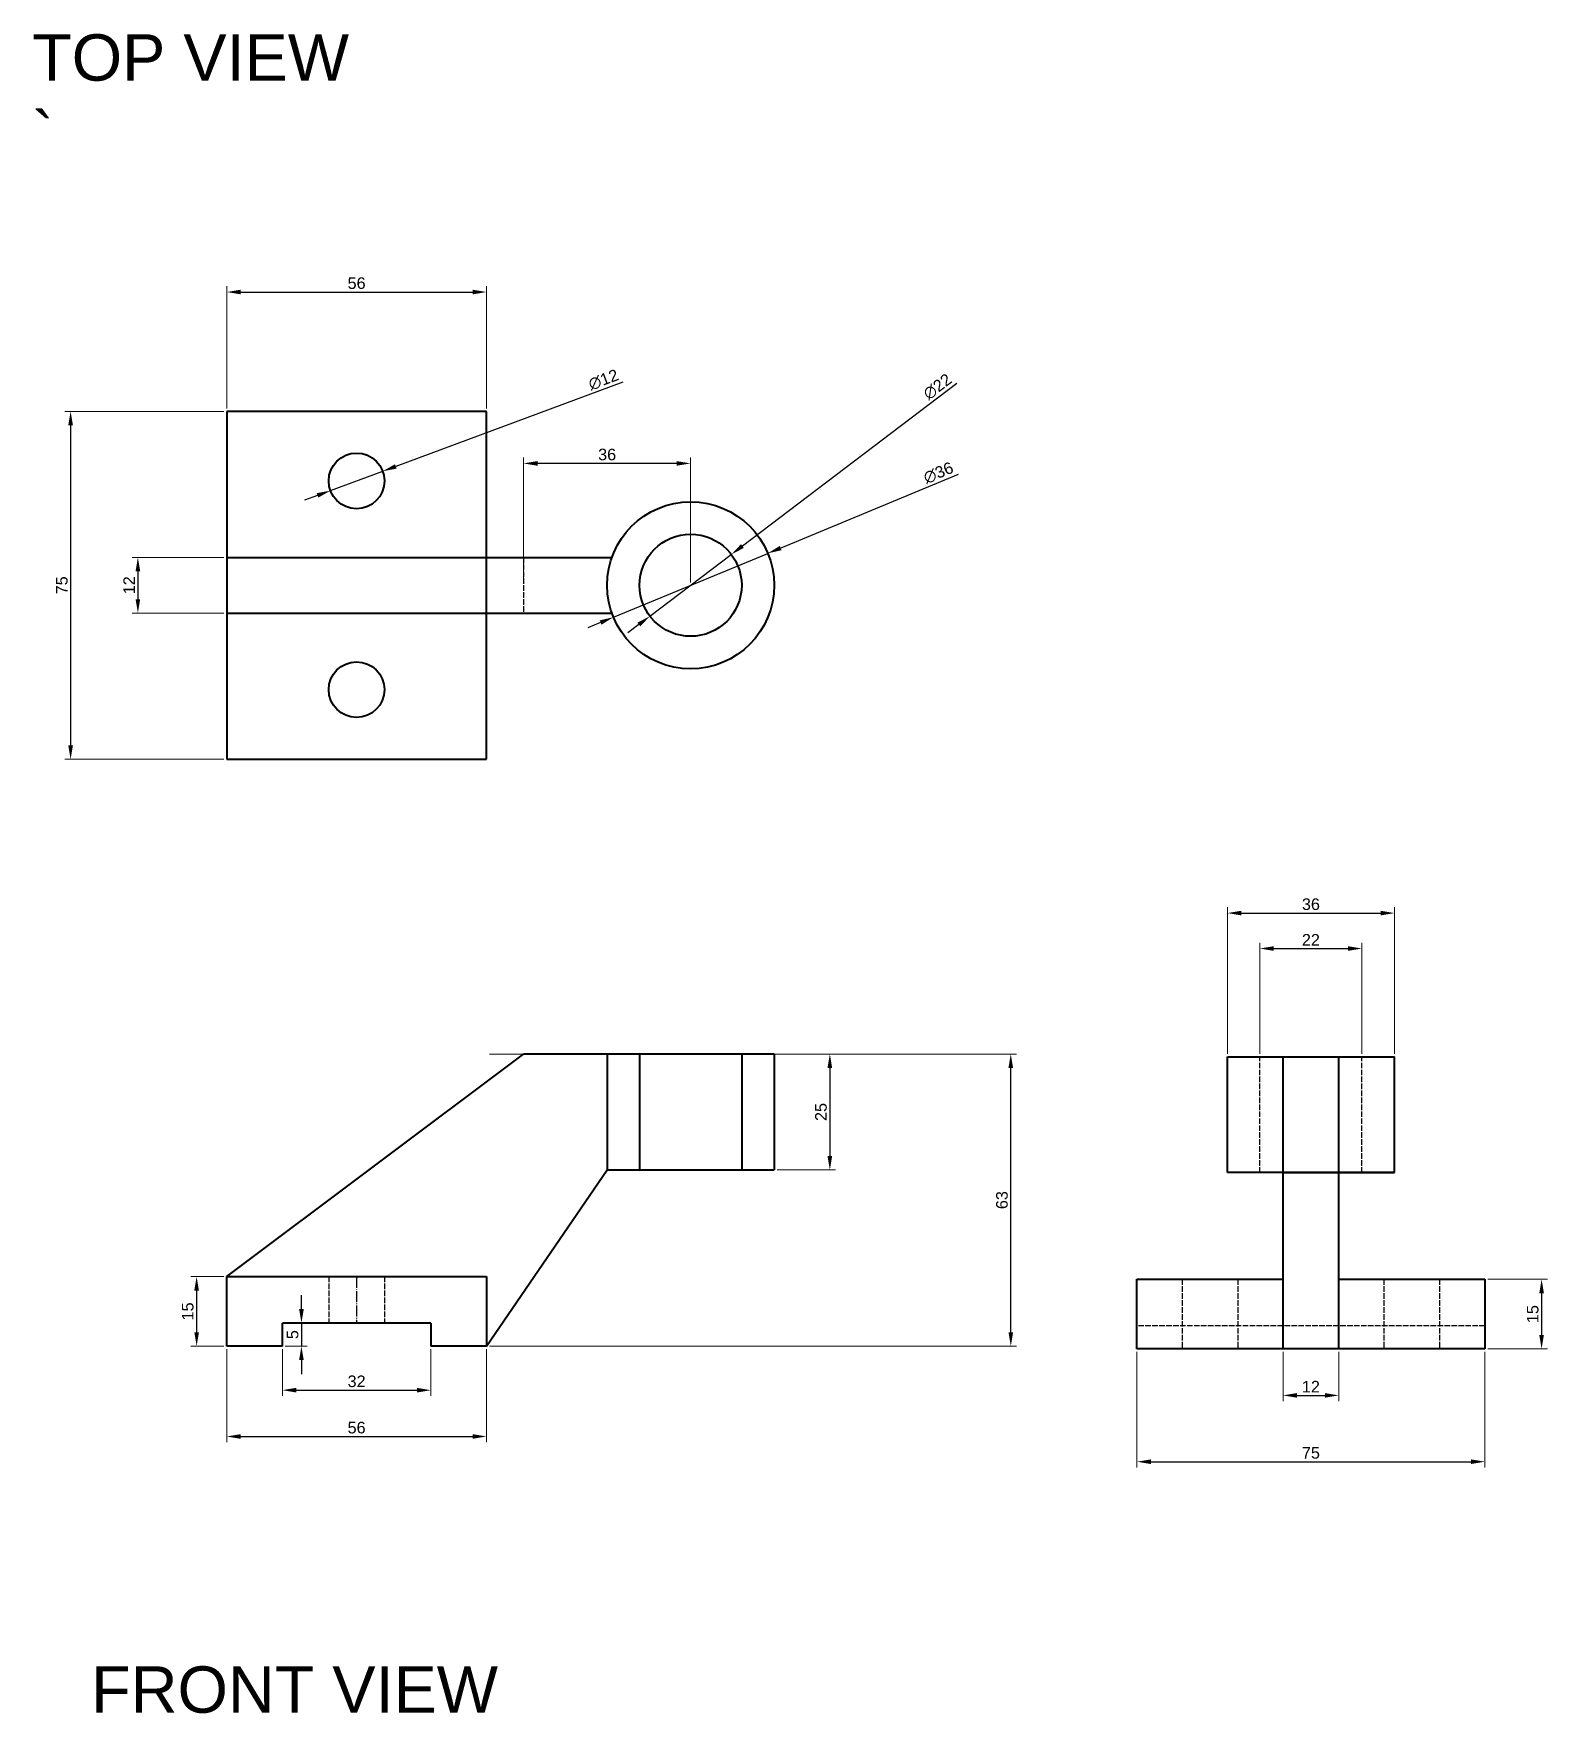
# Model space of a CAD drawing. Header units: millimetres. Extents: x 1956 to 3084, y 1136 to 1612.
# Drawn here: x 2757.6 to 3083.9, y 1135.7 to 1497.8 of the extents above; entities that cross this region are included whole.
import ezdxf

# ---------------------------------------------------------------- set-up
doc = ezdxf.new("R2010")
doc.units = ezdxf.units.MM
doc.header["$LTSCALE"] = 0.1
doc.linetypes.add('ACAD_ISO02W100', pattern=[15, 12, -3])
doc.linetypes.add('ACAD_ISO04W100', pattern=[30, 24, -3, 0, -3])
doc.layers.get('0').update_dxf_attribs({"lineweight": 40})
doc.layers.add('Hidden lines', color=4, linetype='ACAD_ISO02W100', lineweight=25)
doc.layers.add('Mid point', color=50, linetype='ACAD_ISO04W100', lineweight=25)
doc.styles.get("Standard").update_dxf_attribs({"font": 'arial.ttf'})
doc.dimstyles.new('ISO-25', dxfattribs={"dimtxt": 2.5, "dimasz": 3, "dimexe": 1.25, "dimexo": 0.625, "dimtad": 1, "dimtxsty": 'Standard', "dimcen": 2.5, "dimclrd": 3, "dimclre": 2, "dimadec": 0, "dimazin": 0, "dimtfac": 1, "dimtmove": 0, "dimatfit": 3, "dimfxl": 1, "dimlwe": 20, "dimarcsym": 0})

# ---------------------------------------------------------------- blocks, each defined once
blk = doc.blocks.new('*D3')
at = {"color": 3, "lineweight": -2, "transparency": 16777216}
for p, q in [((2956.64, 1422.4), (2910.4, 1387.33)), ((2890.48, 1372.23), (2908.01, 1385.52)), ((2888.09, 1370.42), (2885.7, 1368.6))]:
    blk.add_line(p, q, dxfattribs=at)
at = {"color": 3, "transparency": 16777216}
for points in [[(2910.1, 1387.73), (2910.7, 1386.93), (2908.01, 1385.52)], [(2887.78, 1370.81), (2888.39, 1370.02), (2890.48, 1372.23)]]:
    blk.add_solid(points, dxfattribs=at)
at = {"layer": 'Defpoints', "color": 0, "transparency": 16777216}
for p in [(2908.01, 1385.52), (2890.48, 1372.23)]:
    blk.add_point(p, dxfattribs=at)
at = {"color": 0, "transparency": 16777216, "insert": (2952.45, 1421.69), "char_height": 2.5, "attachment_point": 5, "rotation": 37.1689}
blk.add_mtext('∅22', dxfattribs=at)
blk = doc.blocks.new('*D4')
at = {"color": 3, "lineweight": -2, "transparency": 16777216}
for p, q in [((2956.89, 1402.73), (2918.65, 1386.9)), ((2882.61, 1371.99), (2915.87, 1385.76)), ((2879.84, 1370.85), (2877.07, 1369.7))]:
    blk.add_line(p, q, dxfattribs=at)
at = {"color": 3, "transparency": 16777216}
for points in [[(2918.46, 1387.37), (2918.84, 1386.44), (2915.87, 1385.76)], [(2879.65, 1371.31), (2880.03, 1370.38), (2882.61, 1371.99)]]:
    blk.add_solid(points, dxfattribs=at)
at = {"layer": 'Defpoints', "color": 0, "transparency": 16777216}
for p in [(2915.87, 1385.76), (2882.61, 1371.99)]:
    blk.add_point(p, dxfattribs=at)
at = {"color": 0, "transparency": 16777216, "insert": (2952.65, 1403.11), "char_height": 2.5, "attachment_point": 5, "rotation": 22.4783}
blk.add_mtext('∅36', dxfattribs=at)
blk = doc.blocks.new('*D5')
at = {"color": 2, "linetype": 'Continuous', "lineweight": 20, "transparency": 16777216}
blk.add_line((2799.24, 1417), (2799.24, 1443.35), dxfattribs=at)
at = {"color": 3, "lineweight": -2, "transparency": 16777216}
blk.add_line((2802.24, 1442.1), (2852.24, 1442.1), dxfattribs=at)
at = {"color": 2, "lineweight": 20, "transparency": 16777216}
blk.add_line((2855.24, 1417), (2855.24, 1443.35), dxfattribs=at)
at = {"color": 3, "transparency": 16777216}
for points in [[(2802.24, 1442.6), (2802.24, 1441.6), (2799.24, 1442.1)], [(2852.24, 1442.6), (2852.24, 1441.6), (2855.24, 1442.1)]]:
    blk.add_solid(points, dxfattribs=at)
at = {"layer": 'Defpoints', "color": 0, "transparency": 16777216}
for p in [(2855.24, 1442.1), (2799.24, 1416.37), (2855.24, 1416.37)]:
    blk.add_point(p, dxfattribs=at)
at = {"color": 0, "transparency": 16777216, "insert": (2827.24, 1444), "char_height": 2.5, "attachment_point": 5}
blk.add_mtext('56', dxfattribs=at)
blk = doc.blocks.new('*D8')
at = {"color": 2, "linetype": 'Continuous', "lineweight": 20, "transparency": 16777216}
blk.add_line((2798.62, 1384.87), (2778.85, 1384.87), dxfattribs=at)
at = {"color": 3, "lineweight": -2, "transparency": 16777216}
blk.add_line((2780.1, 1381.87), (2780.1, 1375.87), dxfattribs=at)
at = {"color": 2, "lineweight": 20, "transparency": 16777216}
blk.add_line((2798.62, 1372.87), (2778.85, 1372.87), dxfattribs=at)
at = {"color": 3, "transparency": 16777216}
for points in [[(2779.6, 1381.87), (2780.6, 1381.87), (2780.1, 1384.87)], [(2779.6, 1375.87), (2780.6, 1375.87), (2780.1, 1372.87)]]:
    blk.add_solid(points, dxfattribs=at)
at = {"layer": 'Defpoints', "color": 0, "transparency": 16777216}
for p in [(2799.24, 1384.87), (2780.1, 1372.87), (2799.24, 1372.87)]:
    blk.add_point(p, dxfattribs=at)
at = {"color": 0, "transparency": 16777216, "insert": (2778.22, 1378.87), "char_height": 2.5, "attachment_point": 5, "rotation": 90}
blk.add_mtext('12', dxfattribs=at)
blk = doc.blocks.new('*D9')
at = {"color": 2, "linetype": 'Continuous', "lineweight": 20, "transparency": 16777216}
blk.add_line((2798.62, 1416.37), (2764.35, 1416.37), dxfattribs=at)
at = {"color": 3, "lineweight": -2, "transparency": 16777216}
blk.add_line((2765.6, 1413.37), (2765.6, 1344.37), dxfattribs=at)
at = {"color": 2, "lineweight": 20, "transparency": 16777216}
blk.add_line((2798.62, 1341.37), (2764.35, 1341.37), dxfattribs=at)
at = {"color": 3, "transparency": 16777216}
for points in [[(2765.1, 1413.37), (2766.1, 1413.37), (2765.6, 1416.37)], [(2765.1, 1344.37), (2766.1, 1344.37), (2765.6, 1341.37)]]:
    blk.add_solid(points, dxfattribs=at)
at = {"layer": 'Defpoints', "color": 0, "transparency": 16777216}
for p in [(2799.24, 1416.37), (2765.6, 1341.37), (2799.24, 1341.37)]:
    blk.add_point(p, dxfattribs=at)
at = {"color": 0, "transparency": 16777216, "insert": (2763.71, 1378.87), "char_height": 2.5, "attachment_point": 5, "rotation": 90}
blk.add_mtext('75', dxfattribs=at)
blk = doc.blocks.new('*D10')
at = {"color": 3, "lineweight": -2, "transparency": 16777216}
for p, q in [((2884.66, 1422.64), (2835.68, 1404.5)), ((2821.62, 1399.29), (2832.87, 1403.46)), ((2818.8, 1398.25), (2815.99, 1397.21))]:
    blk.add_line(p, q, dxfattribs=at)
at = {"color": 3, "transparency": 16777216}
for points in [[(2835.51, 1404.97), (2835.86, 1404.03), (2832.87, 1403.46)], [(2818.63, 1398.72), (2818.98, 1397.78), (2821.62, 1399.29)]]:
    blk.add_solid(points, dxfattribs=at)
at = {"layer": 'Defpoints', "color": 0, "transparency": 16777216}
for p in [(2832.87, 1403.46), (2821.62, 1399.29)]:
    blk.add_point(p, dxfattribs=at)
at = {"color": 0, "transparency": 16777216, "insert": (2880.45, 1423.18), "char_height": 2.5, "attachment_point": 5, "rotation": 20.3184}
blk.add_mtext('∅12', dxfattribs=at)
blk = doc.blocks.new('*D11')
at = {"color": 2, "lineweight": 20, "transparency": 16777216}
blk.add_line((2863.24, 1379.5), (2863.24, 1406.4), dxfattribs=at)
at = {"color": 2, "linetype": 'Continuous', "lineweight": 20, "transparency": 16777216}
blk.add_line((2899.24, 1379.5), (2899.24, 1406.4), dxfattribs=at)
at = {"color": 3, "lineweight": -2, "transparency": 16777216}
blk.add_line((2896.24, 1405.15), (2866.24, 1405.15), dxfattribs=at)
at = {"color": 3, "transparency": 16777216}
for points in [[(2866.24, 1405.65), (2866.24, 1404.65), (2863.24, 1405.15)], [(2896.24, 1405.65), (2896.24, 1404.65), (2899.24, 1405.15)]]:
    blk.add_solid(points, dxfattribs=at)
at = {"layer": 'Defpoints', "color": 0, "transparency": 16777216}
for p in [(2863.24, 1405.15), (2863.24, 1378.87), (2899.24, 1378.87)]:
    blk.add_point(p, dxfattribs=at)
at = {"color": 0, "transparency": 16777216, "insert": (2881.24, 1407.05), "char_height": 2.5, "attachment_point": 5}
blk.add_mtext('36', dxfattribs=at)
blk = doc.blocks.new('*D12')
at = {"color": 2, "linetype": 'Continuous', "lineweight": 20, "transparency": 16777216}
blk.add_line((2798.62, 1229.82), (2791.51, 1229.82), dxfattribs=at)
at = {"color": 3, "lineweight": -2, "transparency": 16777216}
blk.add_line((2792.76, 1226.82), (2792.76, 1217.82), dxfattribs=at)
at = {"color": 2, "lineweight": 20, "transparency": 16777216}
blk.add_line((2798.62, 1214.82), (2791.51, 1214.82), dxfattribs=at)
at = {"color": 3, "transparency": 16777216}
for points in [[(2792.26, 1226.82), (2793.26, 1226.82), (2792.76, 1229.82)], [(2792.26, 1217.82), (2793.26, 1217.82), (2792.76, 1214.82)]]:
    blk.add_solid(points, dxfattribs=at)
at = {"layer": 'Defpoints', "color": 0, "transparency": 16777216}
for p in [(2799.24, 1229.82), (2792.76, 1214.82), (2799.24, 1214.82)]:
    blk.add_point(p, dxfattribs=at)
at = {"color": 0, "transparency": 16777216, "insert": (2790.85, 1222.32), "char_height": 2.5, "attachment_point": 5, "rotation": 90}
blk.add_mtext('15', dxfattribs=at)
blk = doc.blocks.new('*D13')
at = {"color": 3, "lineweight": -2, "transparency": 16777216}
for p, q in [((2815.35, 1222.82), (2815.35, 1225.82)), ((2815.35, 1219.82), (2815.35, 1214.82)), ((2815.35, 1211.82), (2815.35, 1208.82))]:
    blk.add_line(p, q, dxfattribs=at)
at = {"color": 2, "linetype": 'Continuous', "lineweight": 20, "transparency": 16777216}
blk.add_line((2811.87, 1219.82), (2816.6, 1219.82), dxfattribs=at)
at = {"color": 2, "lineweight": 20, "transparency": 16777216}
blk.add_line((2811.87, 1214.82), (2816.6, 1214.82), dxfattribs=at)
at = {"color": 3, "transparency": 16777216}
for points in [[(2814.85, 1222.82), (2815.85, 1222.82), (2815.35, 1219.82)], [(2814.85, 1211.82), (2815.85, 1211.82), (2815.35, 1214.82)]]:
    blk.add_solid(points, dxfattribs=at)
at = {"layer": 'Defpoints', "color": 0, "transparency": 16777216}
for p in [(2811.24, 1219.82), (2811.24, 1214.82), (2815.35, 1214.82)]:
    blk.add_point(p, dxfattribs=at)
at = {"color": 0, "transparency": 16777216, "insert": (2813.45, 1217.32), "char_height": 2.5, "attachment_point": 5, "rotation": 90}
blk.add_mtext('5', dxfattribs=at)
blk = doc.blocks.new('*D14')
at = {"color": 2, "linetype": 'Continuous', "lineweight": 20, "transparency": 16777216}
blk.add_line((2917.87, 1277.82), (2930.49, 1277.82), dxfattribs=at)
at = {"color": 3, "lineweight": -2, "transparency": 16777216}
blk.add_line((2929.24, 1274.82), (2929.24, 1255.82), dxfattribs=at)
at = {"color": 2, "lineweight": 20, "transparency": 16777216}
blk.add_line((2917.87, 1252.82), (2930.49, 1252.82), dxfattribs=at)
at = {"color": 3, "transparency": 16777216}
for points in [[(2928.74, 1274.82), (2929.74, 1274.82), (2929.24, 1277.82)], [(2928.74, 1255.82), (2929.74, 1255.82), (2929.24, 1252.82)]]:
    blk.add_solid(points, dxfattribs=at)
at = {"layer": 'Defpoints', "color": 0, "transparency": 16777216}
for p in [(2917.24, 1277.82), (2917.24, 1252.82), (2929.24, 1252.82)]:
    blk.add_point(p, dxfattribs=at)
at = {"color": 0, "transparency": 16777216, "insert": (2927.34, 1265.32), "char_height": 2.5, "attachment_point": 5, "rotation": 90}
blk.add_mtext('25', dxfattribs=at)
blk = doc.blocks.new('*D15')
at = {"color": 2, "linetype": 'Continuous', "lineweight": 20, "transparency": 16777216}
blk.add_line((2811.24, 1214.19), (2811.24, 1204.09), dxfattribs=at)
at = {"color": 2, "lineweight": 20, "transparency": 16777216}
blk.add_line((2843.24, 1214.19), (2843.24, 1204.09), dxfattribs=at)
at = {"color": 3, "lineweight": -2, "transparency": 16777216}
blk.add_line((2814.24, 1205.34), (2840.24, 1205.34), dxfattribs=at)
at = {"color": 3, "transparency": 16777216}
for points in [[(2814.24, 1205.84), (2814.24, 1204.84), (2811.24, 1205.34)], [(2840.24, 1205.84), (2840.24, 1204.84), (2843.24, 1205.34)]]:
    blk.add_solid(points, dxfattribs=at)
at = {"layer": 'Defpoints', "color": 0, "transparency": 16777216}
for p in [(2811.24, 1214.82), (2843.24, 1214.82), (2843.24, 1205.34)]:
    blk.add_point(p, dxfattribs=at)
at = {"color": 0, "transparency": 16777216, "insert": (2827.24, 1207.24), "char_height": 2.5, "attachment_point": 5}
blk.add_mtext('32', dxfattribs=at)
blk = doc.blocks.new('*D16')
at = {"color": 2, "linetype": 'Continuous', "lineweight": 20, "transparency": 16777216}
blk.add_line((2799.24, 1214.19), (2799.24, 1194.11), dxfattribs=at)
at = {"color": 2, "lineweight": 20, "transparency": 16777216}
blk.add_line((2855.24, 1214.19), (2855.24, 1194.11), dxfattribs=at)
at = {"color": 3, "lineweight": -2, "transparency": 16777216}
blk.add_line((2802.24, 1195.36), (2852.24, 1195.36), dxfattribs=at)
at = {"color": 3, "transparency": 16777216}
for points in [[(2802.24, 1195.86), (2802.24, 1194.86), (2799.24, 1195.36)], [(2852.24, 1195.86), (2852.24, 1194.86), (2855.24, 1195.36)]]:
    blk.add_solid(points, dxfattribs=at)
at = {"layer": 'Defpoints', "color": 0, "transparency": 16777216}
for p in [(2799.24, 1214.82), (2855.24, 1214.82), (2855.24, 1195.36)]:
    blk.add_point(p, dxfattribs=at)
at = {"color": 0, "transparency": 16777216, "insert": (2827.24, 1197.26), "char_height": 2.5, "attachment_point": 5}
blk.add_mtext('56', dxfattribs=at)
blk = doc.blocks.new('*D18')
at = {"color": 2, "lineweight": 20, "transparency": 16777216}
blk.add_line((2855.87, 1277.82), (2969.5, 1277.82), dxfattribs=at)
at = {"color": 3, "lineweight": -2, "transparency": 16777216}
blk.add_line((2968.25, 1217.82), (2968.25, 1274.82), dxfattribs=at)
at = {"color": 2, "linetype": 'Continuous', "lineweight": 20, "transparency": 16777216}
blk.add_line((2855.87, 1214.82), (2969.5, 1214.82), dxfattribs=at)
at = {"color": 3, "transparency": 16777216}
for points in [[(2967.75, 1274.82), (2968.75, 1274.82), (2968.25, 1277.82)], [(2967.75, 1217.82), (2968.75, 1217.82), (2968.25, 1214.82)]]:
    blk.add_solid(points, dxfattribs=at)
at = {"layer": 'Defpoints', "color": 0, "transparency": 16777216}
for p in [(2855.24, 1277.82), (2968.25, 1277.82), (2855.24, 1214.82)]:
    blk.add_point(p, dxfattribs=at)
at = {"color": 0, "transparency": 16777216, "insert": (2966.35, 1246.32), "char_height": 2.5, "attachment_point": 5, "rotation": 90}
blk.add_mtext('63', dxfattribs=at)
blk = doc.blocks.new('*D19')
at = {"color": 2, "linetype": 'Continuous', "lineweight": 20, "transparency": 16777216}
blk.add_line((3014.94, 1277.87), (3014.94, 1309.45), dxfattribs=at)
at = {"color": 3, "lineweight": -2, "transparency": 16777216}
blk.add_line((3017.94, 1308.2), (3047.94, 1308.2), dxfattribs=at)
at = {"color": 2, "lineweight": 20, "transparency": 16777216}
blk.add_line((3050.94, 1277.87), (3050.94, 1309.45), dxfattribs=at)
at = {"color": 3, "transparency": 16777216}
for points in [[(3017.94, 1308.7), (3017.94, 1307.7), (3014.94, 1308.2)], [(3047.94, 1308.7), (3047.94, 1307.7), (3050.94, 1308.2)]]:
    blk.add_solid(points, dxfattribs=at)
at = {"layer": 'Defpoints', "color": 0, "transparency": 16777216}
for p in [(3050.94, 1308.2), (3014.94, 1277.24), (3050.94, 1277.24)]:
    blk.add_point(p, dxfattribs=at)
at = {"color": 0, "transparency": 16777216, "insert": (3032.94, 1310.1), "char_height": 2.5, "attachment_point": 5}
blk.add_mtext('36', dxfattribs=at)
blk = doc.blocks.new('*D20')
at = {"color": 2, "linetype": 'Continuous', "lineweight": 20, "transparency": 16777216}
blk.add_line((3021.94, 1277.87), (3021.94, 1301.81), dxfattribs=at)
at = {"color": 3, "lineweight": -2, "transparency": 16777216}
blk.add_line((3024.94, 1300.56), (3040.94, 1300.56), dxfattribs=at)
at = {"color": 2, "lineweight": 20, "transparency": 16777216}
blk.add_line((3043.94, 1277.87), (3043.94, 1301.81), dxfattribs=at)
at = {"color": 3, "transparency": 16777216}
for points in [[(3024.94, 1301.06), (3024.94, 1300.06), (3021.94, 1300.56)], [(3040.94, 1301.06), (3040.94, 1300.06), (3043.94, 1300.56)]]:
    blk.add_solid(points, dxfattribs=at)
at = {"layer": 'Defpoints', "color": 0, "transparency": 16777216}
for p in [(3043.94, 1300.56), (3021.94, 1277.24), (3043.94, 1277.24)]:
    blk.add_point(p, dxfattribs=at)
at = {"color": 0, "transparency": 16777216, "insert": (3032.94, 1302.44), "char_height": 2.5, "attachment_point": 5}
blk.add_mtext('22', dxfattribs=at)
blk = doc.blocks.new('*D21')
at = {"color": 2, "linetype": 'Continuous', "lineweight": 20, "transparency": 16777216}
blk.add_line((3026.94, 1213.62), (3026.94, 1202.97), dxfattribs=at)
at = {"color": 2, "lineweight": 20, "transparency": 16777216}
blk.add_line((3038.94, 1213.62), (3038.94, 1202.97), dxfattribs=at)
at = {"color": 3, "lineweight": -2, "transparency": 16777216}
blk.add_line((3029.94, 1204.22), (3035.94, 1204.22), dxfattribs=at)
at = {"color": 3, "transparency": 16777216}
for points in [[(3029.94, 1204.72), (3029.94, 1203.72), (3026.94, 1204.22)], [(3035.94, 1204.72), (3035.94, 1203.72), (3038.94, 1204.22)]]:
    blk.add_solid(points, dxfattribs=at)
at = {"layer": 'Defpoints', "color": 0, "transparency": 16777216}
for p in [(3026.94, 1214.24), (3038.94, 1214.24), (3038.94, 1204.22)]:
    blk.add_point(p, dxfattribs=at)
at = {"color": 0, "transparency": 16777216, "insert": (3032.94, 1206.1), "char_height": 2.5, "attachment_point": 5}
blk.add_mtext('12', dxfattribs=at)
blk = doc.blocks.new('*D22')
at = {"color": 2, "linetype": 'Continuous', "lineweight": 20, "transparency": 16777216}
blk.add_line((2995.44, 1213.62), (2995.44, 1188.67), dxfattribs=at)
at = {"color": 2, "lineweight": 20, "transparency": 16777216}
blk.add_line((3070.44, 1213.62), (3070.44, 1188.67), dxfattribs=at)
at = {"color": 3, "lineweight": -2, "transparency": 16777216}
blk.add_line((2998.44, 1189.92), (3067.44, 1189.92), dxfattribs=at)
at = {"color": 3, "transparency": 16777216}
for points in [[(2998.44, 1190.42), (2998.44, 1189.42), (2995.44, 1189.92)], [(3067.44, 1190.42), (3067.44, 1189.42), (3070.44, 1189.92)]]:
    blk.add_solid(points, dxfattribs=at)
at = {"layer": 'Defpoints', "color": 0, "transparency": 16777216}
for p in [(2995.44, 1214.24), (3070.44, 1214.24), (3070.44, 1189.92)]:
    blk.add_point(p, dxfattribs=at)
at = {"color": 0, "transparency": 16777216, "insert": (3032.94, 1191.82), "char_height": 2.5, "attachment_point": 5}
blk.add_mtext('75', dxfattribs=at)
blk = doc.blocks.new('*D23')
at = {"color": 2, "linetype": 'Continuous', "lineweight": 20, "transparency": 16777216}
blk.add_line((3071.06, 1229.24), (3083.91, 1229.24), dxfattribs=at)
at = {"color": 3, "lineweight": -2, "transparency": 16777216}
blk.add_line((3082.66, 1226.24), (3082.66, 1217.24), dxfattribs=at)
at = {"color": 2, "lineweight": 20, "transparency": 16777216}
blk.add_line((3071.06, 1214.24), (3083.91, 1214.24), dxfattribs=at)
at = {"color": 3, "transparency": 16777216}
for points in [[(3082.16, 1226.24), (3083.16, 1226.24), (3082.66, 1229.24)], [(3082.16, 1217.24), (3083.16, 1217.24), (3082.66, 1214.24)]]:
    blk.add_solid(points, dxfattribs=at)
at = {"layer": 'Defpoints', "color": 0, "transparency": 16777216}
for p in [(3070.44, 1229.24), (3070.44, 1214.24), (3082.66, 1214.24)]:
    blk.add_point(p, dxfattribs=at)
at = {"color": 0, "transparency": 16777216, "insert": (3080.76, 1221.74), "char_height": 2.5, "attachment_point": 5, "rotation": 90}
blk.add_mtext('15', dxfattribs=at)

msp = doc.modelspace()

# ---------------------------------------------------------------- linework, layer by layer
for p, q in [((2855.242, 1416.374), (2799.242, 1416.374)), ((2799.242, 1416.374), (2799.242, 1341.374)), ((2855.242, 1341.374), (2855.242, 1416.374)), ((2799.242, 1384.874), (2882.271, 1384.874)), ((2799.242, 1372.874), (2882.271, 1372.874)), ((2799.242, 1341.374), (2855.242, 1341.374)), ((2799.242, 1229.817), (2863.242, 1277.817)), ((2899.242, 1277.817), (2863.242, 1277.817)), ((2881.242, 1277.817), (2881.242, 1252.817)), ((2917.242, 1277.817), (2881.242, 1277.817)), ((2888.242, 1277.817), (2888.242, 1252.817)), ((2910.242, 1277.817), (2910.242, 1252.817)), ((2917.242, 1277.817), (2917.242, 1252.817)), ((3014.94, 1277.241), (3050.94, 1277.241)), ((3014.94, 1252.241), (3014.94, 1277.241)), ((3026.94, 1214.241), (3026.94, 1277.241)), ((3026.94, 1277.241), (3038.94, 1277.241)), ((3038.94, 1214.241), (3038.94, 1277.241)), ((3050.94, 1252.241), (3050.94, 1277.241)), ((2855.242, 1214.817), (2881.242, 1252.817)), ((2881.242, 1252.817), (2917.242, 1252.817)), ((3050.94, 1252.241), (3014.94, 1252.241)), ((3026.94, 1252.241), (3038.94, 1252.241)), ((3038.94, 1252.241), (3050.94, 1252.241)), ((2799.242, 1214.817), (2799.242, 1229.817)), ((2799.242, 1229.817), (2855.242, 1229.817)), ((2855.242, 1229.817), (2855.242, 1214.817)), ((2995.44, 1214.241), (2995.44, 1229.241)), ((2995.44, 1229.241), (3026.94, 1229.241)), ((3038.94, 1229.241), (3070.44, 1229.241)), ((3070.44, 1229.241), (3070.44, 1214.241)), ((2843.242, 1219.817), (2811.242, 1219.817)), ((2811.242, 1214.817), (2811.242, 1219.817)), ((2843.242, 1219.817), (2843.242, 1214.817)), ((2811.242, 1214.817), (2799.242, 1214.817)), ((2855.242, 1214.817), (2843.242, 1214.817)), ((3070.44, 1214.241), (2995.44, 1214.241))]:
    msp.add_line(p, q)
for centre, radius in [((2827.242, 1401.374), 6), ((2899.242, 1378.874), 18), ((2899.242, 1378.874), 11), ((2827.242, 1356.374), 6)]:
    msp.add_circle(centre, radius)
at = {"layer": 'Hidden lines'}
for p, q in [((2863.242, 1384.874), (2863.242, 1372.874)), ((3021.94, 1252.241), (3021.94, 1277.241)), ((3043.94, 1252.241), (3043.94, 1277.241)), ((2821.242, 1229.817), (2821.242, 1219.817)), ((2833.242, 1229.817), (2833.242, 1219.817)), ((3005.19, 1229.241), (3005.19, 1214.241)), ((3017.19, 1229.241), (3017.19, 1214.241)), ((3048.69, 1229.241), (3048.69, 1214.241)), ((3060.69, 1229.241), (3060.69, 1214.241)), ((3070.44, 1219.241), (2995.44, 1219.241))]:
    msp.add_line(p, q, dxfattribs=at)
at = {"layer": 'Mid point'}
for p, q in [((2827.242, 1229.817), (2827.242, 1219.817)), ((3026.94, 1229.241), (3026.94, 1214.241)), ((3038.94, 1229.241), (3038.94, 1214.241))]:
    msp.add_line(p, q, dxfattribs=at)

# ---------------------------------------------------------------- texts
at = {"layer": 'Hidden lines', "char_height": 10, "attachment_point": 1}
for s, width, insert in [('TOP VIEW\\P`', 139.36581, (2757.308, 1497.668)), ('{\\C0;\\c16777215;FRONT VIEW}', 107.1695, (2770.023, 1145.797))]:
    msp.add_mtext_dynamic_manual_height_columns(s, width=width, gutter_width=12.5, heights=[0], dxfattribs=dict(at, insert=insert))

# ---------------------------------------------------------------- dimensions: what is measured, and where the dimension line sits
for base, p1, p2, picture, middle in [((2855.242, 1442.099), (2799.242, 1416.374), (2855.242, 1416.374), '*D5', (2827.242, 1444.001)), ((2863.242, 1405.149), (2899.242, 1378.874), (2863.242, 1378.874), '*D11', (2881.242, 1407.051)), ((3050.94, 1308.197), (3014.94, 1277.241), (3050.94, 1277.241), '*D19', (3032.94, 1310.099)), ((3043.94, 1300.558), (3021.94, 1277.241), (3043.94, 1277.241), '*D20', (3032.94, 1302.438)), ((2855.242, 1195.356), (2799.242, 1214.817), (2855.242, 1214.817), '*D16', (2827.242, 1197.258)), ((2843.242, 1205.34), (2811.242, 1214.817), (2843.242, 1214.817), '*D15', (2827.242, 1207.243)), ((3070.44, 1189.925), (2995.44, 1214.241), (3070.44, 1214.241), '*D22', (3032.94, 1191.821)), ((3038.94, 1204.216), (3026.94, 1214.241), (3038.94, 1214.241), '*D21', (3032.94, 1206.096))]:
    dim = msp.add_linear_dim(base=base, p1=p1, p2=p2, dimstyle='ISO-25')
    dim.commit()
    dim.dimension.update_dxf_attribs({"geometry": picture, "text_midpoint": middle})
for p1, p2, picture, middle in [((2821.615, 1399.291), (2832.869, 1403.458), '*D10', (2881.135, 1421.33)), ((2890.477, 1372.229), (2908.007, 1385.52), '*D3', (2953.646, 1420.122)), ((2882.61, 1371.992), (2915.874, 1385.756), '*D4', (2953.404, 1401.285))]:
    dim = msp.add_diameter_dim_2p(p1=p1, p2=p2, dimstyle='ISO-25')
    dim.commit()
    dim.dimension.update_dxf_attribs({"geometry": picture, "text_midpoint": middle, "dimtype": 163})
for base, p1, p2, picture, middle in [((2765.602, 1341.374), (2799.242, 1416.374), (2799.242, 1341.374), '*D9', (2763.706, 1378.874)), ((2780.104, 1372.874), (2799.242, 1384.874), (2799.242, 1372.874), '*D8', (2778.224, 1378.874)), ((2968.249, 1277.817), (2855.242, 1214.817), (2855.242, 1277.817), '*D18', (2966.347, 1246.317)), ((2929.244, 1252.817), (2917.242, 1277.817), (2917.242, 1252.817), '*D14', (2927.343, 1265.317)), ((2792.755, 1214.817), (2799.242, 1229.817), (2799.242, 1214.817), '*D12', (2790.854, 1222.317)), ((3082.661, 1214.241), (3070.44, 1229.241), (3070.44, 1214.241), '*D23', (3080.759, 1221.741)), ((2815.346, 1214.817), (2811.242, 1219.817), (2811.242, 1214.817), '*D13', (2813.45, 1217.317))]:
    dim = msp.add_linear_dim(base=base, p1=p1, p2=p2, angle=90, dimstyle='ISO-25')
    dim.commit()
    dim.dimension.update_dxf_attribs({"geometry": picture, "text_midpoint": middle})

doc.saveas('drawing.dxf')
